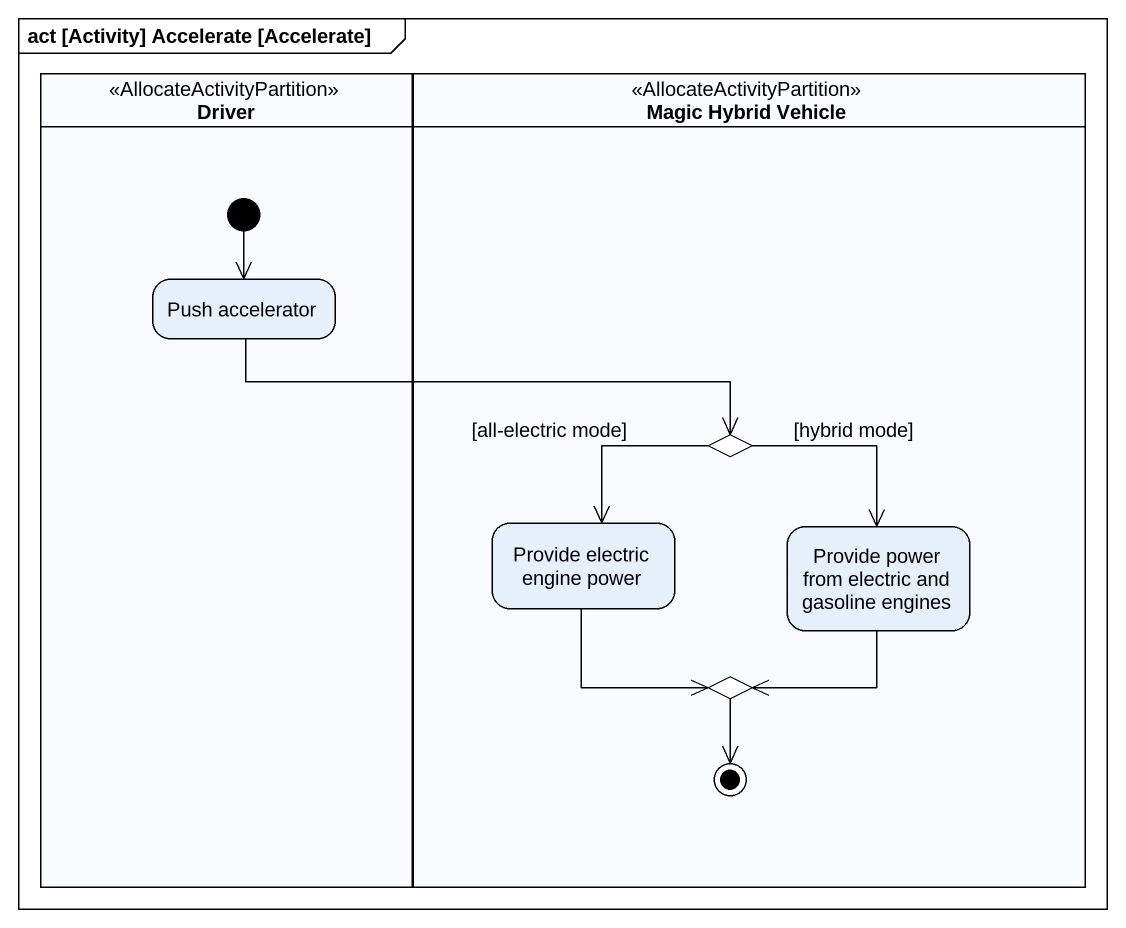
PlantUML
@startuml
mainframe act [Activity] Accelerate [Accelerate]
hide empty description
state Driver <<AllocateActivityPartition>> {
  state "Push accelerator" as Push_accelerator
  [*] --> Push_accelerator
}
state "Magic Hybrid Vehicle" as Magic_Hybrid_Vehicle <<AllocateActivityPartition>> {
  state choice1 <<choice>>
  state "Provide electric engine power" as Provide_electric_engine
  state "Provide power from electric and gasoline engines" as Provide_power_from_electric
  state choice2 <<choice>>
  choice2 --> [*]
}
Push_accelerator -right-> choice1
choice1 --> Provide_electric_engine : [all-electric mode]
choice1 --> Provide_power_from_electric : [hybrid mode]
Provide_electric_engine --> choice2
Provide_power_from_electric --> choice2
@enduml
